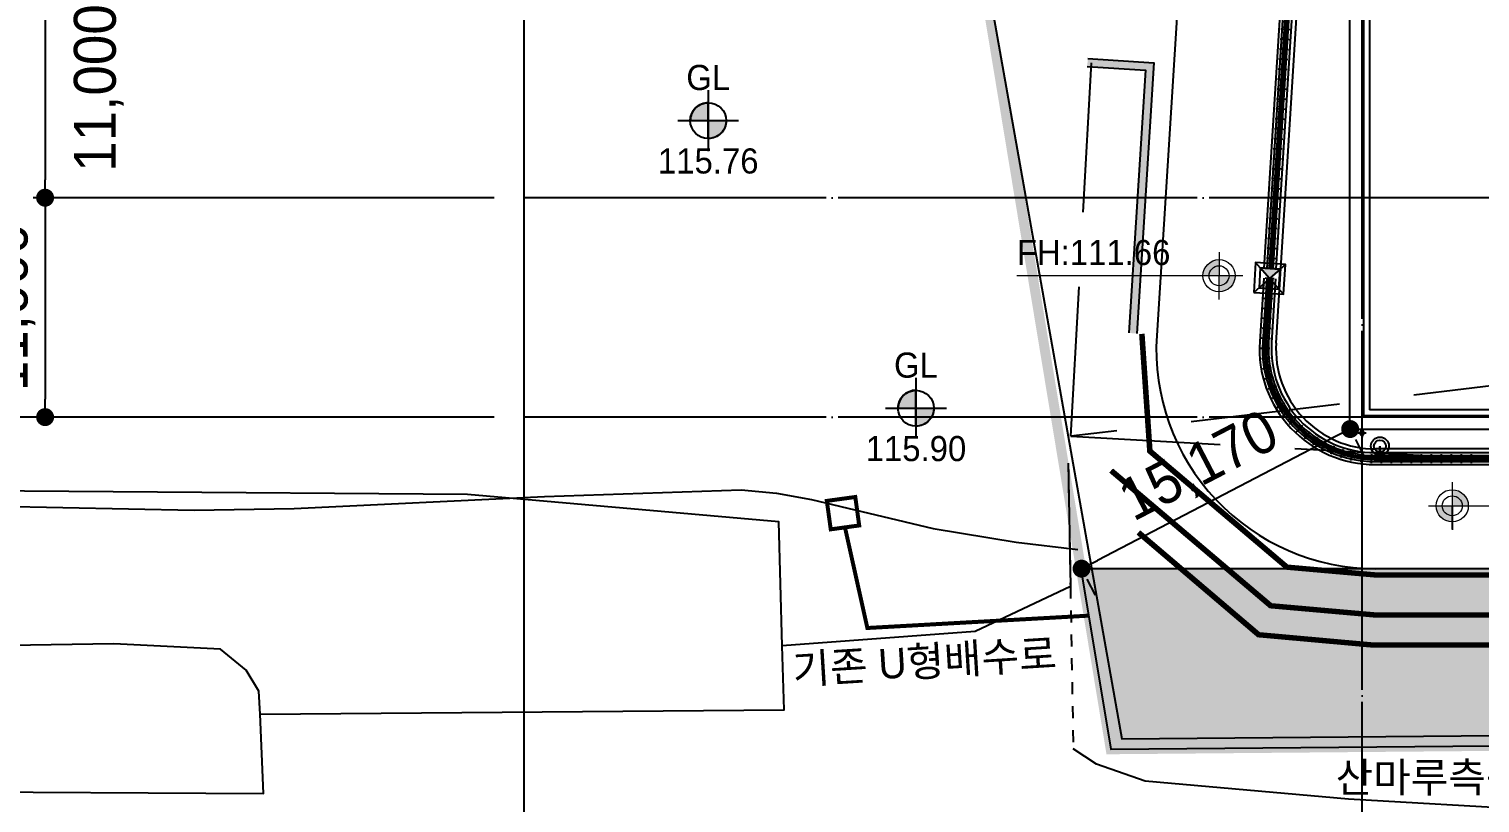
# Model space of a CAD drawing. Header units: millimetres. Extents: x 44352463 to 44913170, y -12080373 to -11704434.
# Drawn here: x 44389132 to 44461849, y -12029963 to -11991159 of the extents above; entities that cross this region are included whole.
import ezdxf
from ezdxf.enums import TextEntityAlignment as Align

# ---------------------------------------------------------------- set-up
doc = ezdxf.new("R2010")
doc.units = ezdxf.units.MM
doc.header["$LTSCALE"] = 600
doc.header["$MEASUREMENT"] = 0
for name, pattern in [('03 단지-0902$0$HIDDEN', [0.375, 0.25, -0.125]), ('7223', [2, 1, -1]), ('CEN', [6.2, 6, -0.1, 0, -0.1]), ('HID', [0.345, 0.225, -0.12]), ('HIDDEN', [2, 1, -1]), ('PHANTOM', [2.5, 1.25, -0.25, 0.25, -0.25, 0.25, -0.25])]:
    doc.linetypes.add(name, pattern=pattern)
doc.layers.get('0').update_dxf_attribs({"linetype": 'CONTINUOUS'})
doc.layers.get('DEFPOINTS').update_dxf_attribs({"color": 117, "linetype": 'CONTINUOUS'})
for name, color, linetype in [('# 토목공사', 8, 'CONTINUOUS'), ('&.js패널', 5, 'CONTINUOUS'), ('+공사계획', 4, 'CONTINUOUS'), ('+우수계획', 6, 'CONTINUOUS'), ('3 dim0', 7, 'CONTINUOUS'), ('7 우수관', 7, 'CONTINUOUS'), ('A-LEAD', 7, 'CONTINUOUS'), ('A-TEX-SYM', 3, 'CONTINUOUS'), ('A-중심선', 10, 'CEN'), ('dim', 7, 'CONTINUOUS'), ('ELE-4', 8, 'CONTINUOUS'), ('F0037223', 252, '7223'), ('F0047224', 252, 'CONTINUOUS'), ('FIN-1', 9, 'CONTINUOUS'), ('t기존건물', 8, 'CONTINUOUS'), ('대지경계선', 2, 'CONTINUOUS'), ('소방도로', 6, 'CONTINUOUS'), ('조경면적', 3, 'CONTINUOUS'), ('충돌방지대(고무범퍼)', 252, 'CONTINUOUS')]:
    doc.layers.add(name, color=color, linetype=linetype)
doc.layers.add('박스', color=6, linetype='CONTINUOUS', lineweight=15)
doc.styles.add('AUDIT_D_190715091641-0', font='')
doc.styles.get("Standard").update_dxf_attribs({"font": ''})
doc.styles.add('돋움', font='')
doc.styles.get('AUDIT_D_190715091641-0').set_extended_font_data('Dotum')
doc.styles.get('Standard').set_extended_font_data('Dotum')
doc.styles.get('돋움').set_extended_font_data('Dotum')
doc.linetypes.add('H-DICHB00', pattern='A,1e-05,[43,kosdic.shx,S=0.1,R=0,X=0,Y=0],-0.633333,["B",Standard,S=0.2,R=0,X=0,Y=-0.1],-0.216667', length=0.85001)
doc.linetypes.add('H-DICHU00', pattern='A,1.1,[32,kosdic.shx,S=0.1,R=0,X=0,Y=0],-0.333333,["U",Standard,S=0.2,R=0,X=0,Y=-0.1],-0.216667', length=1.65)
doc.linetypes.add('KU105', pattern='A,0.9,[122,KACELINE.shx,S=0.006,R=0,X=0,Y=0],-0.2,["U",Standard,S=0.2,R=0,X=0.15,Y=-0.1],-0.25,-0.2', length=1.55)
doc.dimstyles.new('scale600', dxfattribs={"dimscale": 600, "dimtxt": 2, "dimasz": 1, "dimexe": 1, "dimexo": 2.5, "dimgap": 0.8, "dimtad": 1, "dimdec": 0, "dimzin": 0, "dimdsep": 46, "dimlunit": 6, "dimtxsty": 'AUDIT_D_190715091641-0', "dimblk": 'DOT', "dimcen": 0, "dimdle": 1, "dimclrd": 256, "dimclre": 256, "dimclrt": 3, "dimadec": 0, "dimazin": 0, "dimtfac": 1, "dimtdec": 0, "dimtix": 1, "dimtmove": 2, "dimatfit": 3, "dimldrblk": 'DOT', "dimfxl": 0, "dimtolj": 1, "dimtzin": 0, "dimarcsym": 0})

# ---------------------------------------------------------------- blocks, each defined once
blk = doc.blocks.new('RRRRR')
at = {"layer": 't기존건물', "linetype": '03 단지-0902$0$HIDDEN', "ltscale": 50}
blk.add_line((12041436, -9365479, 99746), (11759295, -9393898, 116942), dxfattribs=at)
at = {"layer": 't기존건물', "linetype": '03 단지-0902$0$HIDDEN', "ltscale": 50, "extrusion": (-0.997252, 0.074082, 0), "elevation": -12422904}
blk.add_lwpolyline([(8496928, 116942), (8438922, 108781)], dxfattribs=at)
at = {"layer": 't기존건물', "linetype": '03 단지-0902$0$HIDDEN', "ltscale": 50, "extrusion": (0.073213, 0.997316, 0), "elevation": -8507752}
blk.add_lwpolyline([(-12415494, 116942), (-12694689, 107737)], dxfattribs=at)
blk = doc.blocks.new('_Dot')
at = {"color": 0, "linetype": 'ByBlock', "lineweight": -2}
blk.add_line((-0.5, 0), (-1, 0), dxfattribs=at)
at = {"color": 0, "linetype": 'ByBlock', "const_width": 0.5}
blk.add_lwpolyline([(-0.25, 0, 1), (0.25, 0, 1)], format="xyb", close=True, dxfattribs=at)
blk = doc.blocks.new('*D20')
at = {"layer": '3 dim0', "lineweight": -2, "transparency": 16777216}
for p, q in [((7287459, 4123986), (7258359, 4123986)), ((7258959, 4123086), (7258959, 4068386)), ((7287459, 4067486), (7258359, 4067486))]:
    blk.add_line(p, q, dxfattribs=at)
at = {"layer": 'DEFPOINTS', "color": 0, "transparency": 16777216}
for p in [(7288959, 4123986), (7258959, 4067486), (7288959, 4067486)]:
    blk.add_point(p, dxfattribs=at)
at = {"layer": '3 dim0', "lineweight": -2, "transparency": 16777216, "xscale": 900, "yscale": 900, "zscale": 900}
for p, rotation in [((7258959, 4123986), 90), ((7258959, 4067486), 270)]:
    blk.add_blockref('_Dot', p, dxfattribs=dict(at, rotation=rotation))
at = {"layer": '3 dim0', "color": 3, "transparency": 16777216, "insert": (7257226, 4095736), "char_height": 2100, "attachment_point": 5, "rotation": 90, "style": 'AUDIT_D_190715091641-0'}
blk.add_mtext('\\A1;56,500', dxfattribs=at)
blk = doc.blocks.new('*D21')
at = {"layer": '3 dim0', "lineweight": -2, "transparency": 16777216}
for p, q in [((7287459, 4223486), (7252359, 4223486)), ((7252959, 4222586), (7252959, 4068386)), ((7287459, 4067486), (7252359, 4067486))]:
    blk.add_line(p, q, dxfattribs=at)
at = {"layer": 'DEFPOINTS', "color": 0, "transparency": 16777216}
for p in [(7288959, 4223486), (7252959, 4067486), (7288959, 4067486)]:
    blk.add_point(p, dxfattribs=at)
at = {"layer": '3 dim0', "lineweight": -2, "transparency": 16777216, "xscale": 900, "yscale": 900, "zscale": 900}
for p, rotation in [((7252959, 4223486), 90), ((7252959, 4067486), 270)]:
    blk.add_blockref('_Dot', p, dxfattribs=dict(at, rotation=rotation))
at = {"layer": '3 dim0', "color": 3, "transparency": 16777216, "insert": (7251226, 4145486), "char_height": 2100, "attachment_point": 5, "rotation": 90, "style": 'AUDIT_D_190715091641-0'}
blk.add_mtext('\\A1;156,000', dxfattribs=at)
blk = doc.blocks.new('*D22')
at = {"layer": '3 dim0', "lineweight": -2, "transparency": 16777216}
for p, q in [((7287459, 4078486), (7264359, 4078486)), ((7264959, 4077586), (7264959, 4068386)), ((7287459, 4067486), (7264359, 4067486))]:
    blk.add_line(p, q, dxfattribs=at)
at = {"layer": 'DEFPOINTS', "color": 0, "transparency": 16777216}
for p in [(7288959, 4078486), (7264959, 4067486), (7288959, 4067486)]:
    blk.add_point(p, dxfattribs=at)
at = {"layer": '3 dim0', "lineweight": -2, "transparency": 16777216, "xscale": 900, "yscale": 900, "zscale": 900}
for p, rotation in [((7264959, 4078486), 90), ((7264959, 4067486), 270)]:
    blk.add_blockref('_Dot', p, dxfattribs=dict(at, rotation=rotation))
at = {"layer": '3 dim0', "color": 3, "transparency": 16777216, "insert": (7263226, 4072986), "char_height": 2100, "attachment_point": 5, "rotation": 90, "style": 'AUDIT_D_190715091641-0'}
blk.add_mtext('\\A1;11,000', dxfattribs=at)
blk = doc.blocks.new('*D25')
at = {"layer": '3 dim0', "lineweight": -2, "transparency": 16777216}
for p, q in [((7287459, 4089486), (7264359, 4089486)), ((7264959, 4088586), (7264959, 4079386)), ((7287459, 4078486), (7264359, 4078486))]:
    blk.add_line(p, q, dxfattribs=at)
at = {"layer": 'DEFPOINTS', "color": 0, "transparency": 16777216}
for p in [(7288959, 4089486), (7264959, 4078486), (7288959, 4078486)]:
    blk.add_point(p, dxfattribs=at)
at = {"layer": '3 dim0', "lineweight": -2, "transparency": 16777216, "xscale": 900, "yscale": 900, "zscale": 900}
for p, rotation in [((7264959, 4089486), 90), ((7264959, 4078486), 270)]:
    blk.add_blockref('_Dot', p, dxfattribs=dict(at, rotation=rotation))
at = {"layer": '3 dim0', "color": 3, "transparency": 16777216, "insert": (7267647, 4083986), "char_height": 2100, "attachment_point": 5, "rotation": 90, "style": 'AUDIT_D_190715091641-0'}
blk.add_mtext('\\A1;11,000', dxfattribs=at)
blk = doc.blocks.new('b')
at = {"layer": '7 우수관', "color": 8}
for p, q in [((11554393, -9603687), (11553993, -9603687)), ((11554193, -9603887), (11554193, -9603487))]:
    blk.add_line(p, q, dxfattribs=at)
at = {"layer": '7 우수관', "ltscale": 0.1}
blk.add_circle((11554193, -9603687), 100, dxfattribs=at)
blk = doc.blocks.new('s654h')
at = {"layer": '# 토목공사', "linetype": 'HIDDEN', "ltscale": 0.3, "const_width": 250, "flags": 128}
for points in [[(-1142101, 155198), (-1141239, 150781), (-1141758, 146311), (-1143110, 142019), (-1145616, 138282), (-1148902, 135207), (-1152800, 132959), (-1157103, 131642), (-1176596, 132179), (-1208916, 139013), (-1214820, 139865), (-1219319, 139980), (-1430819, 140124), (-1435301, 140519), (-1442167, 146338), (-1442568, 152207)], [(-1269745, 138014), (-1430908, 138124), (-1436110, 138583), (-1444105, 145359)], [(-1326147, 136557), (-1431101, 136624), (-1436716, 137130), (-1442738, 142256)]]:
    blk.add_lwpolyline(points, dxfattribs=at)
blk = doc.blocks.new('A$C1C3B03E3')
at = {"layer": '+공사계획', "ltscale": 5}
h = blk.add_hatch(color=1, dxfattribs=at)
h.dxf.hatch_style = 1
edge = h.paths.add_edge_path()
edge.add_line((2.031, 2.031), (3.231, 2.031))
edge.add_arc((2.031, 2.031), 1.2, -90, 0, ccw=False)
edge.add_line((2.031, 0.831), (2.031, 2.031))
edge = h.paths.add_edge_path()
edge.add_line((2.031, 2.031), (2.031, 3.231))
edge.add_arc((2.031, 2.031), 1.2, 90, 180)
edge.add_line((0.831, 2.031), (2.031, 2.031))
at = {"layer": '+공사계획', "color": 1, "ltscale": 5}
for points in [[(2.031, 4.062), (2.031, 0)], [(0, 2.031), (4.062, 2.031)]]:
    blk.add_lwpolyline(points, dxfattribs=at)
for points in [[(2.031, 2.031), (2.031, 3.231, 0.414214), (0.831, 2.031), (2.031, 2.031)], [(2.031, 2.031), (3.231, 2.031, -0.414214), (2.031, 0.831), (2.031, 2.031)]]:
    blk.add_lwpolyline(points, format="xyb", dxfattribs=at)
blk.add_circle((2.031, 2.031), 1.2, dxfattribs=at)
blk = doc.blocks.new('ZZZZ')
at = {"layer": 'A-TEX-SYM', "xscale": 750.0000000000001, "yscale": 750.0000000000001, "zscale": 750.0000000000001, "rotation": 359.9931955615171}
for p in [(11424938, 4089891, 115762), (11435348, 4075471)]:
    blk.add_blockref('A$C1C3B03E3', p, dxfattribs=at)
at = {"layer": 'A-TEX-SYM', "style": '돋움'}
for s, p in [('GL', (11426462, 4093577, 115762)), ('115.76', (11426462, 4089393, 115762)), ('GL', (11436872, 4079157)), ('115.90', (11436872, 4074973))]:
    blk.add_text(s, height=1260, dxfattribs=at).set_placement(p, align=Align.MIDDLE_CENTER)
blk = doc.blocks.new('*D89')
at = {"layer": 'DEFPOINTS', "color": 0, "transparency": 16777216}
for p in [(44455343, -12011215), (44441884, -12018215), (44441884, -12018215)]:
    blk.add_point(p, dxfattribs=at)
at = {"layer": 'dim', "lineweight": -2, "transparency": 16777216}
for p, q in [((44454544, -12011630), (44442682, -12017800)), ((44456035, -12012546), (44455620, -12011747)), ((44442576, -12019546), (44442161, -12018747))]:
    blk.add_line(p, q, dxfattribs=at)
at = {"layer": 'dim', "lineweight": -2, "transparency": 16777216, "xscale": 900, "yscale": 900, "zscale": 900}
for p, rotation in [((44455343, -12011215), 27.47868442393617), ((44441884, -12018215), 207.4786844239362)]:
    blk.add_blockref('_Dot', p, dxfattribs=dict(at, rotation=rotation))
at = {"layer": 'dim', "color": 3, "transparency": 16777216, "insert": (44447813, -12013177), "char_height": 2100, "attachment_point": 5, "rotation": 27.47868, "style": 'AUDIT_D_190715091641-0'}
blk.add_mtext('\\A1;15,170', dxfattribs=at)
blk = doc.blocks.new('A$C0B2276BF')
at = {"layer": '# 토목공사', "linetype": 'ByBlock', "ltscale": 0.01}
for radius in [300, 200]:
    blk.add_circle((300, 300), radius, dxfattribs=at)
blk = doc.blocks.new('ee')
at = {"layer": '# 토목공사'}
blk.add_lwpolyline([(225, -14), (-225, 14)], dxfattribs=at)
blk = doc.blocks.new('A$C301E4230')
at = {"layer": '+우수계획'}
blk.add_lwpolyline([(660, 17712), (211, 17740)], dxfattribs=at)
for p, rotation in [((373, 16728), 179.9999999999617), ((404, 17227), 179.9999999999617), ((342, 16229), 179.9999999999617), ((310, 15730), 179.9999999999617), ((248, 14732), 179.9999999999617), ((279, 15231), 179.9999999999617), ((225, 14232), 183.2082121629857), ((244, 13733), 188.4169193900718), ((309, 13237), 193.6256266171575), ((418, 12750), 198.8343338442435), ((571, 12274), 204.0430410713293), ((767, 11814), 209.2517482984153), ((1004, 11374), 214.4604555255011), ((1280, 10957), 219.6691627525871), ((1592, 10566), 224.8778699796729), ((1938, 10206), 230.0865772067588), ((2316, 9879), 235.2952844338446), ((2722, 9587), 240.5039916609306), ((3153, 9334), 245.7126988880164), ((3605, 9120), 250.9214061151023), ((4074, 8949), 256.1301133421882), ((4557, 8821), 261.3388205692741), ((5050, 8737), 266.54752779636), ((5549, 8698), 271.7562350234459), ((6049, 8695), 273.5937388995782), ((6549, 8695), 273.5937388995782), ((7049, 8695), 273.5937388995782), ((7549, 8695), 273.5937388995782), ((8049, 8695), 273.5937388995782), ((8549, 8695), 273.5937388995782), ((9049, 8695), 273.5937388995782), ((9549, 8695), 273.5937388995782), ((10049, 8695), 273.5937388995782), ((10549, 8695), 273.5937388995782)]:
    blk.add_blockref('ee', p, dxfattribs=dict(at, rotation=rotation))
blk = doc.blocks.new('A$C037F09EC')
at = {"layer": '# 토목공사'}
h = blk.add_hatch(color=256, dxfattribs=at)
h.dxf.hatch_style = 1
h.paths.add_polyline_path([(750, 750), (250, 250), (1250, 250), (250, 1250), (1250, 1250)])
blk.add_lwpolyline([(0, 0), (1500, 0), (1500, 1500), (0, 1500)], close=True, dxfattribs=at)
for points in [[(1500, 1500), (0, 0)], [(1500, 0), (0, 1500)], [(250, 250), (1250, 250), (1250, 1250), (250, 1250), (250, 250)], [(750, 750), (250, 250), (1250, 250), (250, 1250), (1250, 1250), (750, 750)]]:
    blk.add_lwpolyline(points, dxfattribs=at)
blk = doc.blocks.new('A$C718137B9')
at = {"layer": '# 토목공사'}
blk.add_line((6850, 28), (7300, 0), dxfattribs=at)
at = {"layer": '# 토목공사', "rotation": 8.623806057056412e-09}
for p in [(7827, 11991), (7764, 10992), (7796, 11491), (7733, 10493), (7670, 9495), (7702, 9994), (7639, 8996), (7576, 7998), (7608, 8497), (7545, 7499), (7514, 7000), (7451, 6002), (7482, 6501), (7420, 5503), (7357, 4505), (7388, 5004), (7326, 4006), (7263, 3008), (7294, 3507), (7232, 2509), (7169, 1511), (7200, 2010), (7138, 1012), (7106, 513)]:
    blk.add_blockref('ee', p, dxfattribs=at)
blk = doc.blocks.new('A$C159fdbf0')
at = {"layer": '# 토목공사'}
for points in [[(-166322, -211433), (-163944, -173557, 0.015453), (-163841, -170283), (-163843, -126477, 0.0492), (-164852, -116270), (-172926, -75787, -0.458996), (-160968, -60497), (30366, -60659)], [(-166173, -211442), (-163794, -173567, 0.015453), (-163691, -170283), (-163693, -126477, 0.0492), (-164705, -116241), (-172779, -75757, -0.458912), (-160964, -60647), (30366, -60809)], [(-165873, -211461), (-163495, -173586, 0.015453), (-163391, -170283), (-163393, -126477, 0.0492), (-164411, -116182), (-172485, -75699, -0.458738), (-160957, -60947), (30366, -61109)], [(-165723, -211471), (-163345, -173595, 0.015453), (-163241, -170283), (-163243, -126477, 0.0492), (-164264, -116153), (-172338, -75669, -0.458648), (-160954, -61097), (30366, -61259)], [(-166354, -211932), (-166554, -215118, 0.432706), (-160765, -221281), (51236, -221280, -0.054146), (62442, -222497), (89173, -228373, 0.048251), (98311, -229474), (109962, -229748, 0.661402), (119688, -208292), (110575, -198374, 0.000045), (103486, -191636, 0.051957), (95636, -185592), (75472, -173167)], [(-166204, -211941), (-166404, -215127, 0.432706), (-160765, -221131), (51236, -221130, -0.054146), (62475, -222351), (89205, -228226, 0.048251), (98315, -229324), (109965, -229598, 0.661402), (119578, -208393), (110468, -198479, 0.000045), (103383, -191745, 0.051957), (95558, -185720), (75394, -173294)], [(-165905, -211960), (-166105, -215146, 0.432706), (-160765, -220831), (51236, -220830, -0.054146), (62539, -222058), (89270, -227933, 0.048251), (98322, -229024), (109972, -229298, 0.661402), (119357, -208596), (110254, -198690, 0.000045), (103176, -191962, 0.051957), (95400, -185975), (75236, -173550)], [(-165755, -211970), (-165955, -215155, 0.432706), (-160765, -220681), (51236, -220680, -0.054146), (62571, -221911), (89302, -227787, 0.048251), (98325, -228874), (109976, -229148, 0.661402), (119247, -208698), (110147, -198795, 0.000045), (103073, -192071, 0.051957), (95321, -186103), (75158, -173677)]]:
    blk.add_lwpolyline(points, format="xyb", dxfattribs=at)
at = {"layer": '# 토목공사', "linetype": 'KU105', "ltscale": 4, "const_width": 200, "flags": 128}
for points in [[(-166023, -211452), (-163644, -173576, 0.015453), (-163541, -170283), (-163543, -126477, 0.0492), (-164558, -116211), (-172632, -75728, -0.458825), (-160961, -60797), (30366, -60959)], [(-166054, -211951), (-166254, -215137, 0.432706), (-160765, -220981), (51236, -220980, -0.054146), (62507, -222204), (89238, -228080, 0.048251), (98318, -229174), (109969, -229448, 0.661402), (119468, -208495), (110361, -198584, 0.000045), (103280, -191854, 0.051957), (95479, -185847), (75315, -173422)]]:
    blk.add_lwpolyline(points, format="xyb", dxfattribs=at)
at = {"layer": '# 토목공사', "linetype": 'H-DICHB00', "ltscale": 5, "flags": 128}
blk.add_lwpolyline([(-179894, -198783), (-173458, -235031), (-99748, -234382), (-45263, -231909), (-35557, -234563), (47916, -232188), (92102, -241905), (111657, -242368), (119150, -237587), (128873, -227227), (129527, -219480), (130671, -216858), (130866, -215415), (130960, -214785), (131402, -206381)], dxfattribs=at)
at = {"layer": '# 토목공사', "linetype": 'HID', "ltscale": 0.3}
blk.add_lwpolyline([(-160529, -220981), (-160529, -220355)], dxfattribs=at)
at = {"layer": '# 토목공사'}
blk.add_lwpolyline([(-160529, -220355), (-160529, -220981)], dxfattribs=at)
at = {"layer": '# 토목공사', "linetype": 'H-DICHU00', "ltscale": 4, "const_width": 200, "flags": 128}
blk.add_lwpolyline([(-188051, -224530), (-186625, -224335), (-186820, -222908), (-188247, -223104), (-188051, -224530)], dxfattribs=at)
at = {"layer": '# 토목공사', "linetype": 'H-DICHU00', "ltscale": 3, "const_width": 200, "flags": 128}
blk.add_lwpolyline([(-175159, -228859), (-186215, -229476), (-187338, -224433)], dxfattribs=at)
at = {"layer": '# 토목공사'}
for name, p in [('A$C718137B9', (-173098, -211466)), ('A$C301E4230', (-166490, -229677)), ('s654h', (1270095, -366953))]:
    blk.add_blockref(name, p, dxfattribs=at)
at = {"layer": '# 토목공사', "rotation": 356.4066156435855}
blk.add_blockref('A$C037F09EC', (-166850, -212652), dxfattribs=at)
at = {"layer": '# 토목공사', "xscale": 1.5, "yscale": 1.5, "zscale": 1.5}
blk.add_blockref('A$C0B2276BF', (-160979, -220805), dxfattribs=at)
at = {"layer": '# 토목공사', "style": '돋움'}
for s, rotation, p in [('기존 U형배수로', 3.57309, (-183308, -231897)), ('산마루측구500X450', 360, (-154114, -237712))]:
    blk.add_text(s, height=1500, rotation=rotation, dxfattribs=at).set_placement(p, align=Align.CENTER)
blk = doc.blocks.new('fsfsfsfssfs')
at = {"layer": '3 dim0'}
for base, p1, picture, middle in [((7252959.4, 4067485.9), (7288959.4, 4223485.9), '*D21', (7251225.7, 4145485.9)), ((7258959.4, 4067485.9), (7288959.4, 4123985.9), '*D20', (7257225.7, 4095735.9)), ((7264959.4, 4067485.9), (7288959.4, 4078485.9), '*D22', (7263225.7, 4072985.9))]:
    dim = blk.add_linear_dim(base=base, p1=p1, p2=(7288959.4, 4067485.9), angle=270, dimstyle='scale600', override={"dimtxt": 3.5, "dimasz": 1.5}, dxfattribs=at)
    dim.commit()
    dim.dimension.update_dxf_attribs({"geometry": picture, "text_midpoint": middle})
dim = blk.add_linear_dim(base=(7264959.4, 4078485.9), p1=(7288959.4, 4089485.9), p2=(7288959.4, 4078485.9), angle=270, dimstyle='scale600', override={"dimtxt": 3.5, "dimasz": 1.5}, dxfattribs=at)
dim.commit()
dim.dimension.update_dxf_attribs({"geometry": '*D25', "text_midpoint": (7267646.9, 4083985.9), "dimtype": 128})

msp = doc.modelspace()

# ---------------------------------------------------------------- hatches: boundary and pattern name
at = {"layer": 'A-LEAD'}
h = msp.add_hatch(dxfattribs=at)
h.set_pattern_fill('GRASS', color=256, scale=80)
h.set_pattern_definition([(90, (36483224, -15971604.1), (-1436.84, 1436.84), [381, -2492.68]), (45, (36483224, -15971604), (-1436.841, 1436.841), [381, -1651]), (135, (36483224, -15971604), (-1436.841, -1436.841), [381, -1651])])
h.paths.add_polyline_path([(44673729.093, -12018213.511), (44441849.229, -12018214.941), (44443343.52, -12027268.815), (44517654.644, -12026607.712), (44572069.678, -12024131.904), (44581771.574, -12026784.148), (44646695.472, -12024919.303), (44665256.835, -12024400.848), (44709431.209, -12034110.626), (44761049.527, -12035324.483), (44761049.553, -12035323.561), (44761265.708, -12027480.762), (44710452.663, -12026285.681)])
at = {"layer": '박스', "ltscale": 0.1}
h = msp.add_hatch(dxfattribs=at)
h.set_pattern_fill('ANSI31', color=256, scale=1.006801, angle=720)
h.set_pattern_definition([(45, (44318893.91067, -12063907.81457), (-0.08898951466, 0.08898951466), [])])
h.paths.add_polyline_path([(44448772.741, -12002723.23), (44448772.741, -12003528.671), (44447967.299, -12003528.671, -0.414213562)])
h.paths.add_polyline_path([(44448772.741, -12003528.671), (44449578.182, -12003528.671, -0.414213562), (44448772.741, -12004334.113)])
h = msp.add_hatch(dxfattribs=at)
h.set_pattern_fill('ANSI31', color=256, scale=1.006801, angle=720)
h.set_pattern_definition([(45, (44298655.30007, -12075442.07811), (-0.08898951466, 0.08898951466), [])])
h.paths.add_polyline_path([(44460459.691, -12014257.494), (44460459.691, -12015062.935), (44461265.132, -12015062.935, 0.414213562)])
h.paths.add_polyline_path([(44460459.691, -12015062.935), (44459654.25, -12015062.935, 0.414213562), (44460459.691, -12015868.376)])

# ---------------------------------------------------------------- linework, layer by layer
at = {"layer": '+공사계획', "color": 3, "linetype": 'HID', "const_width": 400}
msp.add_lwpolyline([(44442179.749, -11992842.224), (44445290.137, -11993037.553), (44444450.228, -12006412.173)], dxfattribs=at)
at = {"layer": '+공사계획', "color": 3}
for points in [[(44442167.214, -11993041.831), (44445077.995, -11993224.624), (44444250.621, -12006399.638)], [(44442192.284, -11992642.617), (44445502.279, -11992850.481), (44444649.835, -12006424.708)]]:
    msp.add_lwpolyline(points, dxfattribs=at)
at = {"layer": 'A-LEAD', "color": 95}
msp.add_lwpolyline([(44673729.093, -12018213.511), (44441849.229, -12018214.941), (44443343.52, -12027268.815), (44517654.644, -12026607.712), (44572069.678, -12024131.904), (44581771.574, -12026784.148), (44646695.472, -12024919.303), (44665256.835, -12024400.848), (44709431.209, -12034110.626), (44761049.527, -12035324.483), (44761049.553, -12035323.561), (44761265.708, -12027480.762), (44710452.663, -12026285.681)], close=True, dxfattribs=at)
at = {"layer": 'A-중심선', "ltscale": 5}
for p, q in [((44455940.232, -12042884.796), (44455940.232, -11824697.371)), ((44745280.078, -11999616.81), (44413938.371, -11999616.81)), ((44745280.078, -12010616.81), (44413938.371, -12010616.81))]:
    msp.add_line(p, q, dxfattribs=at)
at = {"layer": 'DEFPOINTS', "ltscale": 3}
msp.add_lwpolyline([(44413940.608, -11824699.043), (44709331.348, -11824699.043), (44709331.348, -12042886.468), (44413940.608, -12042886.468)], close=True, dxfattribs=at)
at = {"layer": 'F0037223'}
for p, q in [((44441210.072, -12012921.361), (44441321.16, -12019109.819)), ((44441321.16, -12019109.819), (44441466.641, -12027247.942))]:
    msp.add_line(p, q, dxfattribs=at)
at = {"layer": 'F0047224'}
msp.add_line((44441210.072, -12012921.361), (44441321.16, -12019109.819), dxfattribs=at)
for points in [[(44426884.75, -12022089.061), (44426703.202, -12015866.774), (44411114.713, -12014489.498), (44375569.898, -12014235.805), (44352463.496, -12014237.859)], [(44441321.16, -12019109.819), (44436541.867, -12021366.752), (44426884.75, -12022089.061)], [(44400708.845, -12025509.087), (44400655.176, -12024352.069), (44400020.98, -12023304.837), (44398724.883, -12022247.04), (44393381.745, -12021991.568), (44382902.689, -12022150.208), (44352911.961, -12021544), (44352463.496, -12021538.974)], [(44400708.845, -12025509.087), (44426977.185, -12025292.522), (44426884.75, -12022089.061)], [(44383549.932, -12029393.171), (44400890.379, -12029478.97), (44400708.845, -12025509.087)], [(44549300.486, -12031392.275), (44540785.496, -12031076.048), (44529104.188, -12031033.699), (44516586.281, -12030566.527), (44504942.288, -12031100.013), (44488770.874, -12031175.878), (44477407.896, -12030723.122), (44467236.69, -12030474.03), (44464528.369, -12030313.881), (44455266.62, -12029773.457), (44445068.218, -12028871.526), (44442623.631, -12028016.357), (44441466.641, -12027247.942)]]:
    msp.add_lwpolyline(points, dxfattribs=at)
at = {"layer": 'F0047224', "elevation": 120000}
msp.add_lwpolyline([(44352463.496, -12014672.422), (44370671.56, -12015061.584), (44377641.228, -12014886.82), (44397402.323, -12015277.451), (44402420.237, -12015205.164), (44414972.544, -12014601.328), (44424827.552, -12014263.03), (44426599.618, -12014433.393), (44428341.116, -12014749.809), (44434450.441, -12016192.865), (44438606.261, -12016882.42), (44441689.266, -12017246.502)], dxfattribs=at)
at = {"layer": 'FIN-1', "ltscale": 0.1}
for p, q in [((44456310.232, -11967216.81), (44456310.232, -12003716.81)), ((44456310.232, -11967216.81), (44456310.232, -12010246.81)), ((44664570.232, -12010246.81), (44456310.232, -12010246.81))]:
    msp.add_line(p, q, dxfattribs=at)
at = {"layer": '대지경계선', "linetype": 'PHANTOM', "ltscale": 7, "const_width": 500, "flags": 128}
msp.add_lwpolyline([(44691681.535, -11928959.931), (44703570.502, -11918984.855), (44704562.64, -11912717.031), (44688240.462, -11926862.101), (44677693.131, -11914428.75), (44694904.54, -11899828.148), (44693586.616, -11896659.997), (44692157.073, -11893223.529), (44698687.989, -11882236.793), (44700047.111, -11877940.323), (44701406.234, -11873643.853), (44699394.188, -11871559.391), (44697923.197, -11868829.078), (44696452.206, -11866098.765), (44696217.92, -11864967.514), (44694721.167, -11862859.186), (44693224.413, -11860750.858), (44689247.393, -11857552.719), (44685270.374, -11854354.581), (44679063.694, -11847496.242), (44672857.014, -11840637.904), (44664126.281, -11846273.747), (44654077.289, -11836888.185), (44655600.903, -11836817.402), (44655526.042, -11831830.78), (44652039.59, -11831779.442), (44648553.138, -11831728.104), (44648151.809, -11831353.356), (44646146.972, -11826459.206), (44644142.135, -11821565.056), (44643316.633, -11820157.891), (44642491.13, -11818750.727), (44638801.373, -11815143.814), (44635111.616, -11811536.902), (44633026.287, -11810821.466), (44630940.958, -11810106.031), (44628828.075, -11808090.236), (44626715.193, -11806074.441), (44624763.804, -11805091.4), (44622812.415, -11804108.36), (44619900.153, -11803115.983), (44616986.719, -11802123.207), (44614953.948, -11810141.025), (44614288.011, -11815325.054), (44612743.609, -11821568.361), (44610076.755, -11826605.838), (44608365.44, -11833623.321), (44597022.331, -11836481.242), (44578001.171, -11838534.804), (44563118.751, -11841521.482), (44535855.274, -11846800.176), (44525186.395, -11842794.072), (44517993.23, -11839148.285), (44507317.999, -11834980.364), (44489367.046, -11827969.693), (44472136.182, -11826743.828), (44461183.163, -11831073.944), (44449372.502, -11824979.342), (44438610.012, -11828918.531), (44434058.819, -11835196.848), (44431136.074, -11839228.805), (44433277.434, -11843448.655), (44436866.579, -11845893.276), (44436108.332, -11847138.854), (44429579.138, -11854383.932), (44426315.841, -11862823.106), (44426267.552, -11871444.364), (44424148.697, -11876318.6), (44422830.184, -11882251.264), (44424044.824, -11888190.724), (44426841.091, -11894558.565), (44430495.301, -11901408.273), (44432838.875, -11903973.373), (44432234.297, -11917736.096), (44435852.436, -11921058.632), (44436955.169, -11919941.582), (44441611.249, -11937698.444), (44438624.287, -11935449.115), (44432726.761, -11933191.7), (44429143.089, -11934691.065), (44427736.62, -11933943.822), (44429671.653, -11938117.834), (44429297.756, -11942104.783), (44443343.52, -12027268.815), (44517654.72, -12026616.277), (44572070.039, -12024146.741), (44581771.629, -12026800.104), (44646695.741, -12024942.742), (44665257.164, -12024426.426), (44709430.419, -12034141.296), (44761047.156, -12035362.272), (44761203.786, -12029679.249), (44761360.416, -12023996.226), (44760195.788, -12020593.792), (44759031.16, -12017191.358), (44753720.023, -12011010.724), (44748408.886, -12004830.091), (44743817.599, -11999730.079), (44739226.311, -11994630.067), (44735418.776, -11990485.886), (44731611.24, -11986341.705), (44726588.204, -11981568.834), (44718363.904, -11973753.945), (44713426.968, -11969063.294), (44708686.767, -11967304.035), (44703946.566, -11965544.776), (44700048.863, -11963142.605), (44696151.159, -11960740.433), (44694512.279, -11958413.335), (44692350.813, -11955343.988), (44690189.346, -11952274.642), (44689755.597, -11951147.49), (44687668.287, -11945720.945), (44686014.727, -11941421.551), (44688848.131, -11935190.741)], close=True, dxfattribs=at)
at = {"layer": '대지경계선', "linetype": 'PHANTOM', "ltscale": 7, "const_width": 100, "flags": 128}
msp.add_lwpolyline([(44441883.648, -12018214.941), (44673729.093, -12018213.511), (44710452.663, -12026285.681), (44761329.706, -12027482.268)], dxfattribs=at)
at = {"layer": '박스', "ltscale": 0.1}
for p, q in [((44448772.741, -12002340.286), (44448772.741, -12003528.671)), ((44449961.126, -12003528.671), (44438632.068, -12003528.671)), ((44448772.741, -12004717.057), (44448772.741, -12003528.671)), ((44460459.691, -12013874.549), (44460459.691, -12015062.935)), ((44459271.305, -12015062.935), (44470600.364, -12015062.935)), ((44460459.691, -12016251.321), (44460459.691, -12015062.935)), ((44460483.353, -12016267.942), (44460483.353, -12015079.556))]:
    msp.add_line(p, q, dxfattribs=at)
for centre in [(44448772.741, -12003528.671), (44460459.691, -12015062.935)]:
    msp.add_circle(centre, 805.441, dxfattribs=at)
at = {"layer": '박스'}
for centre in [(44448772.741, -12003528.671), (44460459.691, -12015062.935)]:
    msp.add_circle(centre, 500, dxfattribs=at)
at = {"layer": '소방도로', "ltscale": 7}
for p, q in [((44448256.209, -11964965.113), (44445646.272, -12006525.45)), ((44451634.476, -12006901.502), (44454244.413, -11965341.165)), ((44668625.557, -12012213.565), (44456624.677, -12012214.878)), ((44456624.714, -12018214.878), (44668625.266, -12018213.566))]:
    msp.add_line(p, q, dxfattribs=at)
for radius in [11000, 5000]:
    msp.add_arc((44456624.646, -12007214.878), radius, 176.40661574, 270.00035474, dxfattribs=at)
at = {"layer": '조경면적'}
for p, q in [((44455315.232, -11950516.81), (44455315.232, -12011241.81)), ((44456010.232, -11950516.81), (44456010.232, -12010546.81)), ((44456010.232, -11967216.81), (44456010.232, -12003716.81)), ((44664870.232, -12010546.81), (44456010.232, -12010546.81)), ((44665565.232, -12011241.81), (44455315.232, -12011241.81))]:
    msp.add_line(p, q, dxfattribs=at)

# ---------------------------------------------------------------- block references
at = {"layer": '&.js패널'}
msp.add_blockref('s654h', (45887486.335, -12158648.815), dxfattribs=at)
at = {"ltscale": 3}
msp.add_blockref('A$C159fdbf0', (44617362.678, -11791713.611), dxfattribs=at)
at = {"linetype": 'ByBlock', "xscale": -1, "rotation": 180}
msp.add_blockref('b', (32901746.907, -21615103.842), dxfattribs=at)
at = {"layer": 'A-중심선', "ltscale": 5}
msp.add_blockref('fsfsfsfssfs', (37124978.98, -16078102.758), dxfattribs=at)
at = {"layer": 'ELE-4', "rotation": 1.086555888464989}
msp.add_blockref('RRRRR', (32506027.211, -2842359.815), dxfattribs=at)
at = {"layer": '충돌방지대(고무범퍼)'}
msp.add_blockref('ZZZZ', (32996710.738, -16087166.79), dxfattribs=at)

# ---------------------------------------------------------------- texts
at = {"layer": 'A-TEX-SYM', "style": '돋움'}
msp.add_text('FH:111.66', height=1260, dxfattribs=at).set_placement((44438637.081, -12002992.555))

# ---------------------------------------------------------------- dimensions: what is measured, and where the dimension line sits
at = {"layer": 'dim'}
dim = msp.add_aligned_dim(p1=(44455342.909, -12011214.856), p2=(44441883.649, -12018214.941), distance=0, text='15,170', dimstyle='scale600', override={"dimtxt": 3.5, "dimasz": 1.5}, dxfattribs=at)
dim.commit()
dim.dimension.update_dxf_attribs({"geometry": '*D89', "text_midpoint": (44447813.303, -12013176.762)})

doc.saveas('drawing.dxf')
